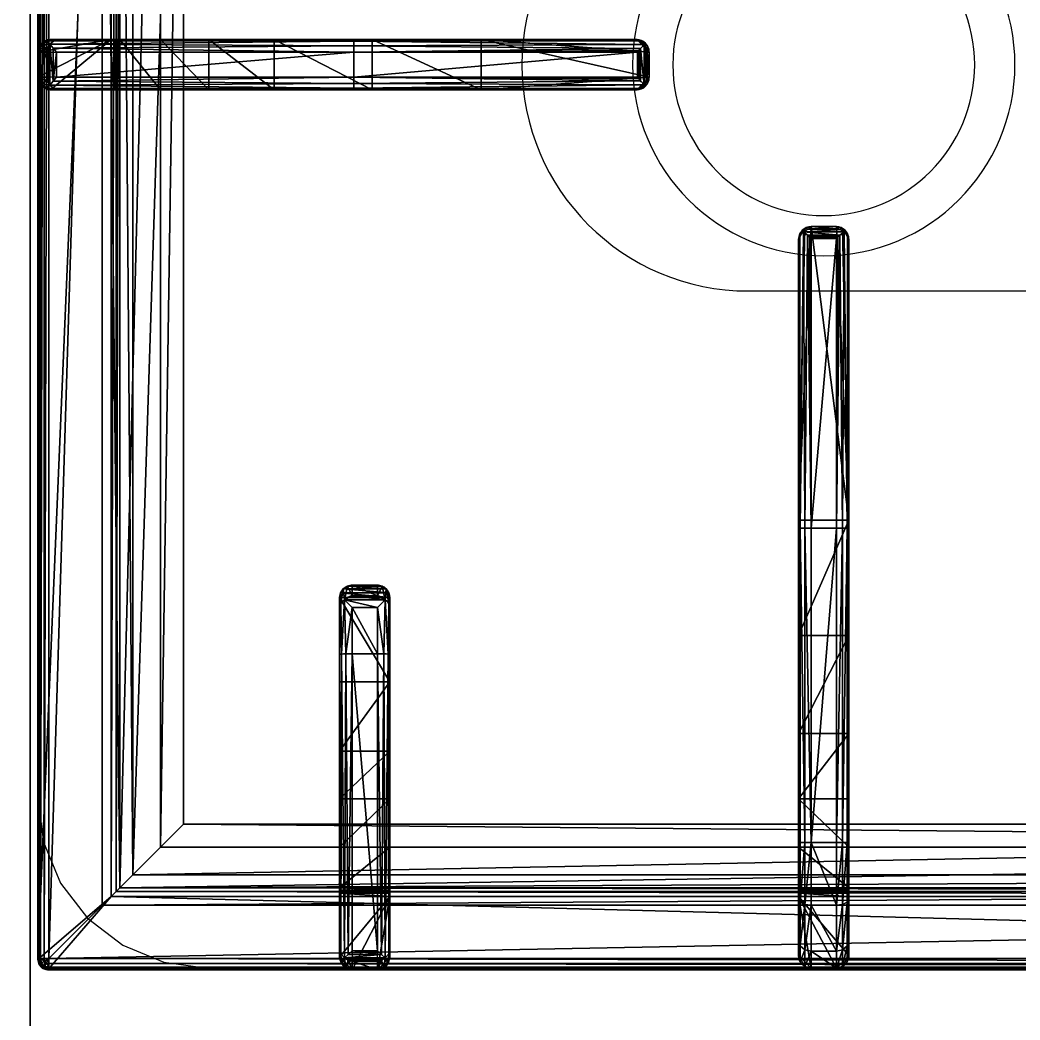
# Model space of a CAD drawing. Header units: millimetres. Extents: x 38967 to 51721, y 49836 to 53207.
# Drawn here: x 41740.43 to 41760.31, y 52537.84 to 52557.73 of the extents above; entities that cross this region are included whole.
import ezdxf

# ---------------------------------------------------------------- set-up
doc = ezdxf.new("R2010")
doc.units = ezdxf.units.MM
doc.header["$LTSCALE"] = 5
for name, color, linetype in [('200-EquipBlack-3d', 250, 'Continuous'), ('200-EquipInternal-2d', 252, 'Continuous'), ('200-EquipSteel-3d', 9, 'Continuous')]:
    doc.layers.add(name, color=color, linetype=linetype)

# ---------------------------------------------------------------- blocks, each defined once
blk = doc.blocks.new('ELECTROLUX-MC7-BODY1200X250')
at = {"layer": '200-EquipSteel-3d'}
for points in [[(0, -655, 650), (0, -102, 650), (1200, -102, 650), (1200, -655, 650)], [(0, -655, 650), (1200, -655, 650), (1200, -655, 900), (0, -655, 900)]]:
    blk.add_3dface(points, dxfattribs=at)
blk = doc.blocks.new('ELECTROLUX-MC-BURNER6')
at = {"layer": '200-EquipInternal-2d'}
for radius in [38, 30]:
    blk.add_circle((0, 0), radius, dxfattribs=at)
blk = doc.blocks.new('ELECTROLUX-MC-CRUSCOTTO1200')
at = {"layer": '200-EquipSteel-3d'}
for points in [[(0, -55.83, 654.41), (0, 0, 660.54), (1200, 0, 660.54), (1200, -55.83, 654.41)], [(0, 0, 660.54), (0, 0, 900), (1200, 0, 900), (1200, 0, 660.54)], [(0, 0, 900), (0, -62, 900), (1200, -62, 900), (1200, 0, 900)]]:
    blk.add_3dface(points, dxfattribs=at)
blk = doc.blocks.new('ELECTROLUX-MC7-TOPFYERBRURNERS6')
at = {"layer": '200-EquipInternal-2d'}
for p, q in [((420, -651.5), (420, -85.5)), ((422.81, -492.25), (445.31, -492.25)), ((445.31, -492.25), (445.31, -494.75)), ((445.31, -492.25), (507.76, -492.25)), ((507.76, -492.25), (564.89, -492.25)), ((564.89, -492.25), (565.31, -492.25)), ((420.31, -494.75), (420.31, -499.75)), ((445.31, -494.75), (420.31, -494.75)), ((445.31, -494.75), (445.31, -499.75)), ((507.81, -494.75), (445.31, -494.75)), ((507.81, -494.75), (507.81, -499.75)), ((565.46, -494.75), (507.81, -494.75)), ((565.46, -494.75), (565.46, -499.75)), ((567.27, -494.16), (567.27, -500.34)), ((567.36, -494.75), (567.36, -499.75)), ((567.81, -494.75), (567.36, -494.75)), ((567.81, -494.75), (567.81, -499.75)), ((420.31, -499.75), (445.31, -499.75)), ((445.31, -499.75), (507.81, -499.75)), ((445.31, -499.75), (445.31, -502.25)), ((507.81, -499.75), (565.46, -499.75)), ((567.36, -499.75), (567.81, -499.75)), ((445.31, -502.25), (422.81, -502.25)), ((507.76, -502.25), (445.31, -502.25)), ((564.89, -502.25), (507.76, -502.25)), ((565.31, -502.25), (564.89, -502.25)), ((597.5, -531.94), (597.5, -532.39)), ((602.5, -531.94), (597.5, -531.94)), ((602.5, -532.39), (597.5, -532.39)), ((602.5, -532.39), (602.5, -531.94)), ((595, -534.86), (595, -534.44)), ((595, -590.74), (595, -534.86)), ((597.5, -534.29), (597.5, -590.69)), ((602.5, -534.29), (597.5, -534.29)), ((602.5, -590.69), (602.5, -534.29)), ((605, -534.44), (605, -534.86)), ((605, -534.86), (605, -590.74)), ((482.76, -583.5), (422.47, -583.5)), ((491.91, -583.5), (482.76, -583.5)), ((491.91, -583.5), (494.04, -583.5)), ((420, -586), (420, -591)), ((420, -586), (420, -591)), ((422, -586), (422, -591)), ((422, -586), (482.81, -586)), ((482.81, -586), (482.81, -591)), ((482.81, -586), (492.02, -586)), ((492.02, -591), (492.02, -586)), ((496.48, -586), (494.37, -586)), ((494.37, -586), (494.37, -591)), ((496.48, -591), (496.48, -586)), ((597.5, -590.69), (597.5, -651.5)), ((602.5, -590.69), (597.5, -590.69)), ((602.5, -651.5), (602.5, -590.69)), ((482.81, -591), (422, -591)), ((492.02, -591), (482.81, -591)), ((494.37, -591), (496.48, -591)), ((595, -651.03), (595, -590.74)), ((605, -590.74), (605, -651.03)), ((422.47, -593.5), (482.76, -593.5)), ((482.76, -593.5), (491.91, -593.5)), ((494.04, -593.5), (491.91, -593.5)), ((602.5, -651.5), (597.5, -651.5)), ((422, -653.5), (778, -653.5)), ((602.5, -653.5), (597.5, -653.5)), ((602.5, -653.5), (597.5, -653.5))]:
    blk.add_line(p, q, dxfattribs=at)
blk.add_lwpolyline([(751.02, -112.48), (448.98, -112.48), (448.98, -624.52), (751.02, -624.52)], close=True, dxfattribs=at)
blk.add_lwpolyline([(645, -383.5), (645, -512.25, -1), (555, -512.25), (555, -383.5)], format="xyb", dxfattribs=at)
for centre, start, end in [((422.81, -494.75), 90, 180), ((422.81, -499.75), 180, 270)]:
    blk.add_arc(centre, 2.5, start, end, dxfattribs=at)
at = {"layer": '200-EquipInternal-2d', "extrusion": (0, 0, -1)}
for centre, major_axis, ratio, start_param, end_param in [((507.76, -494.75), (0, 2.5), 0.02182, 0, 1.570796), ((564.89, -494.75), (0, 2.5), 0.951091, 0, 0.914364), ((565.31, -494.75), (-2.5, 0), 0.99863, 1.570796, 3.141593), ((563.89, -494.75), (-3.47, 0), 0.720185, 2.903047, 3.141593), ((507.76, -499.75), (0, 2.5), 0.02182, 1.570796, 3.141593), ((565.31, -499.75), (2.5, 0), 0.99863, 0, 1.570796), ((563.89, -499.75), (3.47, 0), 0.720185, 0, 0.238546), ((564.89, -499.75), (0, 2.5), 0.951091, 2.227228, 3.141593), ((597.5, -534.44), (0, 2.5), 0.99863, -1.570796, 0), ((597.5, -534.86), (2.5, 0), 0.951091, 3.141593, 4.055957), ((602.5, -534.44), (0, 2.5), 0.99863, 0, 1.570796), ((602.5, -534.86), (2.5, 0), 0.951091, -0.914364, 0), ((422.47, -586), (0, 2.5), 0.948965, -0.895145, 0), ((482.76, -586), (0, 2.5), 0.02182, 0, 1.570796), ((491.91, -586), (0, 2.5), 0.84544, 0, 0.894481), ((491.91, -586), (2.5, 2.5), 0.02182, 0.872665, 1.54898), ((491.91, -586), (-1.92, 1.92), 0.8391, 1.592613, 2.268928), ((597.5, -590.74), (-2.5, 0), 0.02182, 0, 1.570796), ((602.5, -590.74), (-2.5, 0), 0.02182, 1.570796, 3.141593), ((422.47, -591), (0, 2.5), 0.948965, 3.141593, 4.036737), ((482.76, -591), (0, 2.5), 0.02182, 1.570796, 3.141593), ((491.91, -591), (0, 2.5), 0.84544, 2.247111, 3.141593), ((491.91, -591), (-2.5, 2.5), 0.02182, 1.592613, 2.268928), ((491.91, -591), (1.92, 1.92), 0.8391, 0.872665, 1.54898), ((422, -651.5), (1.42, 1.42), 0.997265, 2.357564, 3.925621), ((597.5, -651.03), (-2.5, 0), 0.948965, -0.895145, 0), ((602.5, -651.03), (-2.5, 0), 0.948965, 3.141593, 4.036737)]:
    blk.add_ellipse(centre, major_axis=major_axis, ratio=ratio, start_param=start_param, end_param=end_param, dxfattribs=at)
at = {"layer": '200-EquipInternal-2d'}
for points, knots in [([(566.78, -493.22), (566.69, -493.33), (566.59, -493.44), (566.41, -493.66), (566.32, -493.77), (566.13, -493.99), (566.03, -494.1), (565.85, -494.31), (565.75, -494.41), (565.63, -494.55), (565.59, -494.6), (565.54, -494.66), (565.52, -494.68), (565.5, -494.7), (565.49, -494.71), (565.47, -494.73), (565.47, -494.73), (565.47, -494.74), (565.46, -494.74), (565.46, -494.74), (565.46, -494.74), (565.46, -494.75), (565.46, -494.75), (565.46, -494.75), (565.46, -494.75), (565.46, -494.75), (565.46, -494.75), (565.46, -494.75)], [5.918781, 5.918781, 5.918781, 5.918781, 6.382244, 6.382244, 6.833826, 6.833826, 7.285407, 7.285407, 7.736989, 7.736989, 7.96278, 7.96278, 8.075675, 8.075675, 8.132123, 8.132123, 8.160346, 8.160346, 8.174458, 8.174458, 8.181514, 8.181514, 8.185042, 8.185042, 8.186806, 8.186806, 8.18857, 8.18857, 8.18857, 8.18857]), ([(567.27, -494.16), (567.24, -494.06), (567.2, -493.95), (567.06, -493.63), (566.93, -493.42), (566.78, -493.22)], [0.764042, 0.764042, 0.764042, 0.764042, 1.153889, 1.153889, 2.012527, 2.012527, 2.012527, 2.012527]), ([(565.46, -499.75), (565.46, -499.75), (565.46, -499.75), (565.46, -499.75), (565.46, -499.75), (565.46, -499.75), (565.46, -499.75), (565.46, -499.76), (565.46, -499.76), (565.46, -499.76), (565.47, -499.76), (565.47, -499.77), (565.47, -499.77), (565.49, -499.79), (565.5, -499.8), (565.52, -499.82), (565.54, -499.84), (565.59, -499.9), (565.63, -499.95), (565.75, -500.09), (565.85, -500.19), (566.03, -500.4), (566.13, -500.51), (566.32, -500.73), (566.41, -500.84), (566.59, -501.06), (566.69, -501.17), (566.78, -501.28)], [8.188054, 8.188054, 8.188054, 8.188054, 8.189818, 8.189818, 8.191582, 8.191582, 8.19511, 8.19511, 8.202166, 8.202166, 8.216278, 8.216278, 8.244501, 8.244501, 8.300949, 8.300949, 8.413844, 8.413844, 8.639635, 8.639635, 9.091217, 9.091217, 9.542798, 9.542798, 9.99438, 9.99438, 10.457843, 10.457843, 10.457843, 10.457843]), ([(566.78, -501.28), (566.93, -501.08), (567.06, -500.87), (567.2, -500.55), (567.24, -500.44), (567.27, -500.34)], [11.917214, 11.917214, 11.917214, 11.917214, 12.775852, 12.775852, 13.165698, 13.165698, 13.165698, 13.165698]), ([(597.5, -532.39), (597.36, -532.39), (597.21, -532.41), (596.91, -532.48), (596.75, -532.53), (596.38, -532.69), (596.17, -532.82), (595.97, -532.97)], [0, 0, 0, 0, 0.576945, 0.576945, 1.153889, 1.153889, 2.012527, 2.012527, 2.012527, 2.012527]), ([(595.97, -532.97), (596.08, -533.06), (596.19, -533.16), (596.41, -533.34), (596.52, -533.43), (596.74, -533.62), (596.85, -533.72), (597.06, -533.9), (597.16, -533.99), (597.3, -534.12), (597.34, -534.16), (597.41, -534.21), (597.43, -534.23), (597.45, -534.25), (597.46, -534.26), (597.48, -534.27), (597.48, -534.28), (597.49, -534.28), (597.49, -534.29), (597.49, -534.29), (597.49, -534.29), (597.5, -534.29), (597.5, -534.29), (597.5, -534.29), (597.5, -534.29), (597.5, -534.29), (597.5, -534.29), (597.5, -534.29)], [5.917739, 5.917739, 5.917739, 5.917739, 6.381174, 6.381174, 6.832619, 6.832619, 7.284064, 7.284064, 7.735508, 7.735508, 7.961231, 7.961231, 8.074092, 8.074092, 8.130523, 8.130523, 8.158738, 8.158738, 8.172846, 8.172846, 8.179899, 8.179899, 8.183426, 8.183426, 8.18519, 8.18519, 8.186953, 8.186953, 8.186953, 8.186953]), ([(604.03, -532.97), (603.83, -532.82), (603.62, -532.69), (603.25, -532.53), (603.09, -532.48), (602.79, -532.41), (602.64, -532.39), (602.5, -532.39)], [11.914788, 11.914788, 11.914788, 11.914788, 12.773425, 12.773425, 13.35037, 13.35037, 13.927314, 13.927314, 13.927314, 13.927314]), ([(602.5, -534.29), (602.5, -534.29), (602.5, -534.29), (602.5, -534.29), (602.5, -534.29), (602.5, -534.29), (602.5, -534.29), (602.51, -534.29), (602.51, -534.29), (602.51, -534.29), (602.51, -534.28), (602.52, -534.28), (602.52, -534.27), (602.54, -534.26), (602.55, -534.25), (602.57, -534.23), (602.59, -534.21), (602.66, -534.16), (602.7, -534.12), (602.84, -533.99), (602.94, -533.9), (603.15, -533.72), (603.26, -533.62), (603.48, -533.43), (603.59, -533.34), (603.81, -533.16), (603.92, -533.06), (604.03, -532.97)], [8.18747, 8.18747, 8.18747, 8.18747, 8.189233, 8.189233, 8.190997, 8.190997, 8.194524, 8.194524, 8.201577, 8.201577, 8.215685, 8.215685, 8.2439, 8.2439, 8.300331, 8.300331, 8.413192, 8.413192, 8.638915, 8.638915, 9.09036, 9.09036, 9.541804, 9.541804, 9.993249, 9.993249, 10.456684, 10.456684, 10.456684, 10.456684]), ([(420, -586), (420.01, -585.86), (420.03, -585.71), (420.09, -585.41), (420.14, -585.25), (420.31, -584.87), (420.45, -584.64), (420.62, -584.44)], [0, 0, 0, 0, 0.576945, 0.576945, 1.153889, 1.153889, 2.068716, 2.068716, 2.068716, 2.068716]), ([(420.62, -584.44), (420.79, -584.64), (420.99, -584.87), (421.33, -585.25), (421.47, -585.41), (421.74, -585.71), (421.87, -585.86), (422, -586)], [11.858599, 11.858599, 11.858599, 11.858599, 12.773425, 12.773425, 13.35037, 13.35037, 13.927314, 13.927314, 13.927314, 13.927314]), ([(494.04, -583.5), (494.19, -583.5), (494.35, -583.51), (494.66, -583.58), (494.82, -583.63), (495.12, -583.75), (495.26, -583.83), (495.53, -584.02), (495.65, -584.12), (495.87, -584.34), (495.97, -584.47), (496.15, -584.74), (496.23, -584.89), (496.35, -585.2), (496.4, -585.36), (496.46, -585.68), (496.48, -585.84), (496.48, -586)], [3.776921, 3.776921, 3.776921, 3.776921, 4.248957, 4.248957, 4.720993, 4.720993, 5.193029, 5.193029, 5.665065, 5.665065, 6.135831, 6.135831, 6.606596, 6.606596, 7.077361, 7.077361, 7.548126, 7.548126, 7.548126, 7.548126]), ([(420.62, -592.56), (420.45, -592.36), (420.31, -592.13), (420.14, -591.75), (420.09, -591.59), (420.03, -591.29), (420.01, -591.14), (420, -591)], [11.858599, 11.858599, 11.858599, 11.858599, 12.773425, 12.773425, 13.35037, 13.35037, 13.927314, 13.927314, 13.927314, 13.927314]), ([(422, -591), (421.87, -591.14), (421.74, -591.29), (421.47, -591.59), (421.33, -591.75), (420.99, -592.13), (420.79, -592.36), (420.62, -592.56)], [0, 0, 0, 0, 0.576945, 0.576945, 1.153889, 1.153889, 2.068716, 2.068716, 2.068716, 2.068716]), ([(496.48, -591), (496.48, -591.16), (496.46, -591.32), (496.4, -591.64), (496.35, -591.8), (496.23, -592.11), (496.15, -592.26), (495.97, -592.53), (495.87, -592.66), (495.65, -592.88), (495.53, -592.98), (495.26, -593.17), (495.12, -593.25), (494.82, -593.37), (494.66, -593.42), (494.35, -593.48), (494.19, -593.5), (494.04, -593.5)], [15.096253, 15.096253, 15.096253, 15.096253, 15.567018, 15.567018, 16.037783, 16.037783, 16.508548, 16.508548, 16.979314, 16.979314, 17.45135, 17.45135, 17.923386, 17.923386, 18.395422, 18.395422, 18.867458, 18.867458, 18.867458, 18.867458]), ([(597.5, -651.5), (597.36, -651.63), (597.21, -651.76), (596.91, -652.03), (596.75, -652.17), (596.37, -652.51), (596.14, -652.71), (595.94, -652.88)], [0, 0, 0, 0, 0.576945, 0.576945, 1.153889, 1.153889, 2.068716, 2.068716, 2.068716, 2.068716]), ([(604.06, -652.88), (603.86, -652.71), (603.63, -652.51), (603.25, -652.17), (603.09, -652.03), (602.79, -651.76), (602.64, -651.63), (602.5, -651.5)], [11.858599, 11.858599, 11.858599, 11.858599, 12.773425, 12.773425, 13.35037, 13.35037, 13.927314, 13.927314, 13.927314, 13.927314]), ([(595.94, -652.88), (596.14, -653.05), (596.37, -653.19), (596.75, -653.36), (596.91, -653.41), (597.21, -653.47), (597.36, -653.49), (597.5, -653.5)], [11.858599, 11.858599, 11.858599, 11.858599, 12.773425, 12.773425, 13.35037, 13.35037, 13.927314, 13.927314, 13.927314, 13.927314]), ([(602.5, -653.5), (602.64, -653.49), (602.79, -653.47), (603.09, -653.41), (603.25, -653.36), (603.63, -653.19), (603.86, -653.05), (604.06, -652.88)], [0, 0, 0, 0, 0.576945, 0.576945, 1.153889, 1.153889, 2.068716, 2.068716, 2.068716, 2.068716])]:
    blk.add_open_spline(points, degree=3, knots=knots, dxfattribs=at)
at = {"layer": '200-EquipSteel-3d'}
for points, invisible_edges in [([(400, -655, 900), (420.34, -619.74, 900), (420.34, -117.26, 900), (400, -80.5, 900)], 13), ([(421.49, -628.47, 900), (420.34, -619.74, 900), (400, -655, 900)], 10), ([(424.86, -636.62, 900), (421.49, -628.47, 900), (400, -655, 900)], 10), ([(430.23, -643.61, 900), (424.86, -636.62, 900), (400, -655, 900)], 10), ([(437.22, -648.98, 900), (430.23, -643.61, 900), (400, -655, 900)], 10), ([(445.37, -652.35, 900), (437.22, -648.98, 900), (400, -655, 900)], 10), ([(454.11, -653.5, 900), (445.37, -652.35, 900), (400, -655, 900)], 10), ([(800, -655, 900), (745.89, -653.5, 900), (454.11, -653.5, 900), (400, -655, 900)], 5)]:
    blk.add_3dface(points, dxfattribs=dict(at, invisible_edges=invisible_edges))
at = {"layer": '200-EquipBlack-3d'}
mesh = blk.add_polyface(dxfattribs=at)
corners = [(779.78, -85.71, 904.1), (780, -85.5, 900), (779.52, -84.72, 904.14), (779.73, -84.5, 900), (778, -83.5, 900), (778.78, -83.98, 904.14), (779, -83.77, 900), (777.79, -83.72, 904.1), (779.48, -85.71, 905.06), (779.29, -84.85, 905), (778.65, -85.21, 905.73), (778.76, -85.71, 905.75), (778.65, -84.21, 905), (777.79, -84.02, 905.06), (778.29, -84.85, 905.73), (777.79, -84.74, 905.75), (777.79, -85.71, 906), (422.21, -85.71, 906), (422.21, -84.74, 905.75), (422.21, -84.02, 905.06), (422.21, -83.72, 904.1), (422, -83.5, 900), (765.45, -638.95, 900), (422, -653.5, 900), (434.55, -638.95, 900), (765.45, -98.05, 900), (780, -651.5, 900), (434.55, -98.05, 900), (420, -85.5, 900), (421, -83.77, 900), (779.73, -652.5, 900), (779, -653.23, 900), (778, -653.5, 900), (420, -651.5, 900), (420.27, -652.5, 900), (421, -653.23, 900), (420.27, -84.5, 900), (421.22, -83.98, 904.14), (420.48, -84.72, 904.14), (420.22, -85.71, 904.1), (421.35, -84.21, 905), (421.71, -84.85, 905.73), (420.71, -84.85, 905), (420.52, -85.71, 905.06), (421.35, -85.21, 905.73), (421.24, -85.71, 905.75), (422.21, -651.29, 906), (421.24, -651.29, 905.75), (420.52, -651.29, 905.06), (420.22, -651.29, 904.1), (420.48, -652.28, 904.14), (421.22, -653.02, 904.14), (422.21, -653.28, 904.1), (420.71, -652.15, 905), (421.35, -651.79, 905.73), (421.35, -652.79, 905), (422.21, -652.98, 905.06), (421.71, -652.15, 905.73), (422.21, -652.26, 905.75), (435.55, -637.95, 899.73), (435.55, -99.05, 899.73), (436.28, -99.78, 899), (436.28, -637.22, 899), (438.88, -634.62, 902.5), (438.88, -102.38, 902.5), (436.31, -637.19, 905.06), (436.31, -99.81, 905.06), (432.81, -96.31, 906), (432.81, -640.69, 906), (448.98, -624.52, 885), (448.98, -112.48, 885), (444.36, -107.86, 885), (444.36, -629.14, 885), (777.79, -653.28, 904.1), (777.79, -652.98, 905.06), (777.79, -651.29, 906), (777.79, -652.26, 905.75), (763.72, -637.22, 899), (764.45, -637.95, 899.73), (764.45, -99.05, 899.73), (763.72, -99.78, 899), (767.19, -640.69, 906), (767.19, -96.31, 906), (778.78, -653.02, 904.14), (779.52, -652.28, 904.14), (779.78, -651.29, 904.1), (778.65, -652.79, 905), (778.29, -652.15, 905.73), (779.29, -652.15, 905), (779.48, -651.29, 905.06), (778.65, -651.79, 905.73), (778.76, -651.29, 905.75), (761.12, -634.62, 902.5), (751.02, -624.52, 885), (763.69, -637.19, 905.06), (755.64, -629.14, 885), (755.64, -107.86, 885), (751.02, -112.48, 885), (761.12, -102.38, 902.5), (763.69, -99.81, 905.06)]
mesh.append_faces([[corners[k] for k in face] for face in [(16, 10, 14), (17, 41, 44), (46, 54, 57), (75, 87, 90)]])
mesh.append_faces([[corners[k] for k in face] for face in [(4, 5, 6), (8, 10, 11), (16, 11, 10), (15, 16, 14), (7, 19, 13), (13, 18, 15), (28, 38, 36), (19, 41, 18), (17, 18, 41), (45, 17, 44), (39, 48, 43), (43, 47, 45), (23, 51, 35), (48, 54, 47), (46, 47, 54), (58, 46, 57), (52, 74, 56), (76, 56, 74), (26, 84, 30), (74, 87, 76), (85, 88, 84), (88, 87, 86), (75, 76, 87), (91, 75, 90), (85, 8, 89), (11, 89, 8)]], dxfattribs={"vtx0": -1})
mesh.append_faces([[corners[k] for k in face] for face in [(16, 15, 17), (22, 23, 24), (25, 26, 22), (27, 21, 25), (21, 28, 29), (6, 1, 4), (4, 25, 21), (24, 28, 27), (35, 33, 23), (26, 25, 1), (23, 22, 32), (17, 45, 46), (75, 81, 46), (81, 16, 82), (46, 67, 17), (17, 82, 16), (93, 72, 69), (72, 93, 95), (70, 71, 97), (97, 95, 93)]], dxfattribs={"vtx0": -1, "vtx1": -1})
mesh.append_faces([[corners[k] for k in face] for face in [(21, 27, 28), (4, 1, 25), (26, 32, 22), (24, 23, 33)]], dxfattribs={"vtx0": -1, "vtx1": -1, "vtx2": -1})
mesh.append_faces([[corners[k] for k in face] for face in [(17, 15, 18), (24, 33, 28), (46, 45, 47), (75, 58, 76), (16, 91, 11)]], dxfattribs={"vtx0": -1, "vtx2": -1})
mesh.append_faces([[corners[k] for k in face] for face in [(0, 1, 2), (5, 2, 6), (8, 0, 9), (5, 12, 2), (5, 7, 12), (12, 13, 14), (12, 14, 9), (2, 9, 0), (10, 9, 14), (19, 18, 13), (4, 21, 7), (30, 31, 26), (34, 33, 35), (20, 21, 37), (38, 37, 36), (19, 20, 40), (38, 42, 37), (38, 39, 42), (42, 43, 44), (42, 44, 40), (37, 40, 20), (41, 40, 44), (48, 47, 43), (28, 33, 39), (49, 33, 50), (51, 50, 35), (48, 49, 53), (51, 55, 50), (51, 52, 55), (55, 56, 57), (55, 57, 53), (50, 53, 49), (54, 53, 57), (24, 27, 59), (61, 62, 60), (63, 64, 65), (67, 68, 66), (69, 70, 63), (61, 71, 62), (73, 74, 52), (58, 56, 76), (32, 73, 23), (62, 77, 59), (22, 24, 78), (27, 25, 60), (80, 61, 79), (73, 32, 83), (84, 83, 30), (74, 73, 86), (88, 89, 90), (88, 86, 84), (83, 84, 86), (92, 93, 63), (68, 81, 65), (92, 63, 94), (72, 95, 62), (95, 96, 77), (98, 97, 92), (81, 82, 94), (98, 92, 99), (77, 80, 78), (25, 22, 79), (0, 8, 85), (91, 89, 11), (80, 96, 61), (70, 97, 64), (64, 98, 66), (82, 67, 99), (1, 0, 26)]], dxfattribs={"vtx1": -1})
mesh.append_faces([[corners[k] for k in face] for face in [(31, 32, 26), (75, 46, 58), (75, 16, 81), (81, 68, 46), (68, 67, 46), (67, 82, 17), (70, 69, 71), (72, 71, 69), (71, 96, 97), (96, 95, 97), (16, 75, 91)]], dxfattribs={"vtx1": -1, "vtx2": -1})
mesh.append_faces([[corners[k] for k in face] for face in [(1, 3, 2), (4, 7, 5), (2, 3, 6), (8, 9, 10), (7, 13, 12), (12, 9, 2), (13, 15, 14), (7, 20, 19), (21, 20, 7), (6, 3, 1), (28, 36, 29), (21, 29, 37), (28, 39, 38), (37, 29, 36), (19, 40, 41), (39, 43, 42), (42, 40, 37), (43, 45, 44), (39, 49, 48), (33, 49, 39), (33, 34, 50), (23, 52, 51), (50, 34, 35), (48, 53, 54), (52, 56, 55), (55, 53, 50), (56, 58, 57), (27, 60, 59), (62, 59, 60), (64, 66, 65), (68, 65, 66), (70, 64, 63), (71, 72, 62), (73, 52, 23), (77, 78, 59), (24, 59, 78), (25, 79, 60), (61, 60, 79), (32, 31, 83), (26, 85, 84), (83, 31, 30), (74, 86, 87), (73, 83, 86), (85, 89, 88), (88, 90, 87), (89, 91, 90), (93, 69, 63), (81, 94, 65), (63, 65, 94), (95, 77, 62), (96, 80, 77), (97, 93, 92), (82, 99, 94), (92, 94, 99), (80, 79, 78), (22, 78, 79), (96, 71, 61), (97, 98, 64), (98, 99, 66), (67, 66, 99), (0, 85, 26)]], dxfattribs={"vtx2": -1})
mesh = blk.add_polyface(dxfattribs=at)
corners = [(567.34, -494.45, 930.72), (567.81, -494.75, 922), (567.27, -494.16, 931.11), (567.36, -494.6, 930.62), (567.36, -494.75, 930.59), (567.48, -493.5, 922), (566.78, -493.22, 931.91), (565.31, -492.25, 922), (565.94, -492.51, 931.06), (566.56, -492.58, 922), (564.89, -492.25, 930.01), (507.79, -492.58, 933.75), (507.76, -492.25, 932.5), (507.81, -493.5, 934.67), (566.08, -494.04, 932.35), (565.46, -494.74, 932.48), (507.81, -494.75, 935), (565.48, -494.72, 932.48), (565.52, -494.68, 932.48), (565.58, -494.6, 932.47), (565.74, -494.43, 932.45), (509.4, -492.25, 922), (466.99, -492.25, 904.45), (422.81, -492.25, 910), (486.45, -492.25, 917.44), (453.98, -492.25, 885), (436.28, -492.25, 899), (444.36, -492.25, 885), (435.83, -492.25, 899.53), (435.23, -492.25, 899.88), (434.55, -492.25, 900), (422.81, -492.25, 900), (425.83, -492.25, 921.25), (434.06, -492.25, 929.49), (445.31, -492.25, 932.5), (567.48, -501, 922), (509.4, -502.25, 922), (567.81, -499.75, 922), (566.56, -501.92, 922), (565.31, -502.25, 922), (445.31, -494.75, 935), (445.31, -493.5, 934.67), (432.81, -494.75, 931.65), (432.98, -493.5, 931.36), (423.66, -494.75, 922.5), (433.44, -492.58, 930.57), (445.31, -492.58, 933.75), (424.75, -492.58, 921.87), (423.95, -493.5, 922.33), (421.56, -492.58, 910), (420.31, -494.75, 910), (420.65, -493.5, 910), (421.56, -492.58, 900), (420.31, -494.75, 900), (420.65, -493.5, 900), (445.31, -499.75, 935), (507.81, -499.75, 935), (432.81, -499.75, 931.65), (423.66, -499.75, 922.5), (420.31, -499.75, 910), (420.31, -499.75, 900), (434.55, -502.25, 900), (422.81, -502.25, 900), (421.56, -501.92, 900), (420.65, -501, 900), (564.89, -502.25, 930.01), (566.78, -501.28, 931.91), (567.27, -500.34, 931.11), (567.36, -499.75, 930.59), (567.36, -499.9, 930.62), (567.34, -500.05, 930.72), (565.94, -501.99, 931.06), (507.76, -502.25, 932.5), (486.45, -502.25, 917.44), (445.31, -502.25, 932.5), (434.06, -502.25, 929.49), (425.83, -502.25, 921.25), (422.81, -502.25, 910), (466.99, -502.25, 904.45), (435.23, -502.25, 899.88), (435.83, -502.25, 899.53), (444.36, -502.25, 885), (453.98, -502.25, 885), (436.28, -502.25, 899), (507.79, -501.92, 933.75), (566.08, -500.46, 932.35), (507.81, -501, 934.67), (565.74, -500.07, 932.45), (565.58, -499.9, 932.47), (565.52, -499.82, 932.48), (565.48, -499.78, 932.48), (565.46, -499.75, 932.48), (420.65, -501, 910), (423.95, -501, 922.33), (424.75, -501.92, 921.87), (421.56, -501.92, 910), (433.44, -501.92, 930.57), (432.98, -501, 931.36), (445.31, -501.92, 933.75), (445.31, -501, 934.67)]
mesh.append_faces([[corners[k] for k in face] for face in [(2, 5, 6), (8, 6, 9), (9, 6, 5), (8, 11, 6), (6, 13, 14), (35, 66, 38), (66, 35, 67), (66, 71, 38), (85, 86, 66), (66, 84, 71)]])
mesh.append_faces([[corners[k] for k in face] for face in [(7, 8, 9), (11, 13, 6), (42, 41, 43), (45, 48, 43), (32, 49, 47), (50, 48, 51), (51, 47, 49), (40, 13, 41), (41, 11, 46), (53, 51, 54), (54, 49, 52), (55, 42, 57), (50, 58, 44), (44, 57, 42), (37, 67, 35), (86, 84, 66), (58, 92, 93), (94, 97, 93), (75, 98, 96), (55, 97, 99), (99, 96, 98), (59, 64, 92), (62, 95, 63), (63, 92, 64), (86, 55, 99), (67, 6, 66), (14, 66, 6), (21, 73, 24), (82, 22, 78), (78, 24, 73)]], dxfattribs={"vtx0": -1})
mesh.append_faces([[corners[k] for k in face] for face in [(10, 21, 12), (22, 23, 24), (25, 26, 22), (24, 12, 21), (7, 5, 21), (35, 36, 37), (23, 49, 32), (34, 46, 12), (13, 11, 41), (54, 31, 53), (62, 60, 61), (36, 72, 73), (77, 73, 76), (83, 78, 80), (74, 98, 75), (4, 0, 68), (1, 4, 37)]], dxfattribs={"vtx0": -1, "vtx1": -1})
mesh.append_faces([[corners[k] for k in face] for face in [(15, 17, 16), (17, 18, 16), (18, 19, 16), (23, 22, 30), (31, 61, 53), (77, 61, 78), (88, 89, 56), (89, 90, 56), (90, 91, 56), (16, 56, 15), (56, 91, 15), (18, 89, 19), (89, 18, 90), (15, 90, 17), (90, 15, 91), (17, 90, 18), (89, 88, 19), (70, 68, 0)]], dxfattribs={"vtx0": -1, "vtx1": -1, "vtx2": -1})
mesh.append_faces([[corners[k] for k in face] for face in [(12, 11, 8), (16, 14, 13), (21, 1, 37), (34, 45, 46), (12, 46, 11), (23, 52, 49), (77, 78, 73), (72, 71, 84), (77, 94, 95), (72, 84, 98), (84, 86, 99)]], dxfattribs={"vtx0": -1, "vtx2": -1})
mesh.append_faces([[corners[k] for k in face] for face in [(0, 1, 2), (0, 3, 1), (10, 12, 8), (20, 14, 16), (7, 21, 10), (31, 23, 30), (9, 5, 7), (38, 39, 35), (40, 41, 42), (42, 43, 44), (45, 33, 47), (45, 43, 46), (32, 47, 33), (48, 44, 43), (41, 46, 43), (31, 52, 23), (51, 49, 54), (40, 55, 16), (40, 42, 55), (58, 57, 44), (50, 53, 59), (30, 61, 31), (63, 64, 62), (39, 38, 65), (70, 67, 37), (71, 65, 38), (39, 65, 36), (62, 61, 77), (81, 82, 83), (65, 71, 72), (87, 88, 56), (59, 92, 58), (58, 93, 57), (94, 76, 96), (94, 93, 95), (75, 96, 76), (97, 57, 93), (92, 95, 93), (60, 64, 59), (95, 92, 63), (98, 84, 99), (2, 6, 67), (20, 87, 14), (20, 19, 87), (85, 66, 14), (3, 0, 4), (2, 67, 0), (69, 68, 70), (36, 73, 21), (22, 24, 78), (81, 27, 82), (83, 26, 81), (26, 83, 28), (61, 30, 79), (29, 28, 79)]], dxfattribs={"vtx1": -1})
mesh.append_faces([[corners[k] for k in face] for face in [(3, 4, 1), (26, 28, 22), (28, 29, 22), (29, 30, 22), (23, 32, 24), (32, 33, 24), (33, 34, 24), (34, 12, 24), (5, 1, 21), (39, 36, 35), (36, 21, 37), (40, 16, 13), (55, 56, 16), (64, 60, 62), (60, 53, 61), (68, 69, 37), (65, 72, 36), (72, 74, 73), (74, 75, 73), (75, 76, 73), (61, 79, 78), (79, 80, 78), (82, 78, 83), (86, 85, 56), (62, 77, 95), (56, 55, 86), (74, 72, 98), (88, 87, 19), (67, 70, 0), (4, 68, 37)]], dxfattribs={"vtx1": -1, "vtx2": -1})
mesh.append_faces([[corners[k] for k in face] for face in [(1, 5, 2), (7, 10, 8), (19, 20, 16), (25, 27, 26), (34, 33, 45), (45, 47, 48), (50, 44, 48), (51, 48, 47), (53, 50, 51), (50, 59, 58), (53, 60, 59), (54, 52, 31), (69, 70, 37), (85, 87, 56), (77, 76, 94), (94, 96, 97), (55, 57, 97), (99, 97, 96), (87, 85, 14), (82, 25, 22), (27, 25, 82), (26, 27, 81), (83, 80, 28), (30, 29, 79), (28, 80, 79)]], dxfattribs={"vtx2": -1})
mesh = blk.add_polyface(dxfattribs=at)
corners = [(595, -649.29, 932.5), (595, -651, 900), (595.25, -650.32, 933.58), (596.25, -653.16, 900), (595.94, -651.14, 934.45), (595.33, -652.25, 900), (596.7, -651.6, 933.81), (597.5, -651.77, 933.1), (597.5, -653.5, 900), (602.5, -651.77, 933.1), (602.5, -653.5, 900), (595, -638.95, 900), (605, -638.95, 900), (605, -651, 900), (604.67, -652.25, 900), (603.75, -653.16, 900), (595, -590.74, 932.5), (595, -587.05, 917.44), (595, -565.35, 922), (595, -534.44, 922), (595, -534.86, 930.01), (595, -606.51, 904.45), (595, -619.52, 885), (595, -637.22, 899), (595, -629.14, 885), (595, -637.67, 899.53), (595, -638.27, 899.88), (596.72, -532.55, 931.28), (596.25, -532.27, 922), (595.97, -532.97, 931.91), (597.5, -532.39, 930.59), (597.5, -531.94, 922), (595.33, -533.19, 922), (595.26, -533.81, 931.06), (595.33, -590.71, 933.75), (596.25, -590.69, 934.67), (596.79, -533.67, 932.35), (597.49, -534.29, 932.48), (597.5, -590.69, 935), (597.47, -534.26, 932.48), (597.43, -534.23, 932.48), (597.35, -534.16, 932.47), (597.18, -534.01, 932.45), (602.5, -531.94, 922), (605, -565.35, 922), (605, -534.44, 922), (604.67, -533.19, 922), (603.75, -532.27, 922), (596.7, -650.48, 934.87), (597.5, -649.77, 935), (602.5, -532.39, 930.59), (604.03, -532.97, 931.91), (603.21, -533.67, 932.35), (602.65, -534.16, 932.47), (602.57, -534.23, 932.48), (602.53, -534.27, 932.48), (602.5, -534.29, 932.48), (602.82, -534.01, 932.45), (603.28, -532.55, 931.28), (602.5, -590.69, 935), (602.5, -649.77, 935), (603.3, -651.6, 933.81), (604.06, -651.14, 934.45), (603.3, -650.48, 934.87), (604.75, -650.32, 933.58), (605, -649.29, 932.5), (604.67, -590.71, 933.75), (605, -590.74, 932.5), (603.75, -590.69, 934.67), (605, -606.51, 904.45), (605, -587.05, 917.44), (605, -638.27, 899.88), (605, -637.67, 899.53), (605, -629.14, 885), (605, -619.52, 885), (605, -637.22, 899), (605, -534.86, 930.01), (604.74, -533.81, 931.06)]
mesh.append_faces([[corners[k] for k in face] for face in [(3, 4, 5), (4, 3, 6), (7, 6, 8), (8, 6, 3), (4, 2, 5), (27, 28, 29), (30, 31, 27), (31, 28, 27), (28, 32, 29), (29, 32, 33), (33, 34, 29), (29, 35, 36), (48, 35, 4), (49, 38, 48), (4, 34, 2), (61, 15, 62), (9, 10, 61), (10, 15, 61), (15, 14, 62), (62, 14, 64), (64, 66, 62), (62, 68, 63), (60, 63, 59), (47, 51, 46), (51, 47, 58), (50, 58, 43), (43, 58, 47), (51, 77, 46), (52, 68, 51), (51, 66, 77)]])
mesh.append_faces([[corners[k] for k in face] for face in [(19, 33, 32), (34, 35, 29), (38, 35, 48), (35, 34, 4), (60, 48, 63), (13, 64, 14), (66, 68, 62), (68, 66, 51), (18, 70, 17), (74, 21, 69), (69, 17, 70)]], dxfattribs={"vtx0": -1})
mesh.append_faces([[corners[k] for k in face] for face in [(3, 1, 8), (13, 10, 12), (16, 17, 0), (17, 16, 18), (20, 18, 16), (22, 23, 21), (43, 44, 31), (44, 43, 45), (47, 45, 43), (41, 53, 42), (65, 70, 67)]], dxfattribs={"vtx0": -1, "vtx1": -1})
mesh.append_faces([[corners[k] for k in face] for face in [(12, 8, 1), (11, 0, 21), (37, 39, 38), (39, 40, 38), (40, 41, 38), (53, 41, 54), (39, 55, 40), (56, 55, 37), (37, 55, 39), (55, 54, 40), (40, 54, 41), (37, 38, 56), (38, 59, 56), (65, 12, 69), (53, 54, 59), (54, 55, 59), (55, 56, 59)]], dxfattribs={"vtx0": -1, "vtx1": -1, "vtx2": -1})
mesh.append_faces([[corners[k] for k in face] for face in [(16, 34, 33), (38, 36, 35), (16, 2, 34), (67, 66, 64), (65, 69, 70), (69, 72, 75), (67, 77, 66)]], dxfattribs={"vtx0": -1, "vtx2": -1})
mesh.append_faces([[corners[k] for k in face] for face in [(0, 1, 2), (5, 2, 1), (7, 8, 9), (11, 12, 1), (14, 15, 13), (1, 0, 11), (19, 18, 20), (20, 33, 19), (20, 16, 33), (42, 36, 38), (32, 28, 19), (46, 45, 47), (0, 2, 16), (30, 27, 50), (29, 51, 27), (51, 29, 52), (57, 52, 42), (58, 50, 27), (6, 61, 4), (6, 7, 61), (4, 62, 48), (49, 48, 60), (65, 64, 13), (65, 67, 64), (13, 12, 65), (73, 74, 75), (45, 76, 44), (45, 46, 76), (77, 76, 46), (76, 77, 67), (57, 53, 59), (31, 30, 43), (44, 70, 18), (21, 17, 69), (74, 73, 22), (73, 75, 24), (23, 75, 25), (12, 11, 71), (26, 25, 71)]], dxfattribs={"vtx1": -1})
mesh.append_faces([[corners[k] for k in face] for face in [(15, 10, 13), (10, 8, 12), (17, 21, 0), (23, 25, 21), (25, 26, 21), (26, 11, 21), (28, 31, 19), (44, 18, 31), (18, 19, 31), (38, 49, 59), (12, 71, 69), (71, 72, 69), (74, 69, 75), (70, 44, 67), (76, 67, 44), (68, 52, 59)]], dxfattribs={"vtx1": -1, "vtx2": -1})
mesh.append_faces([[corners[k] for k in face] for face in [(8, 10, 9), (3, 5, 1), (22, 24, 23), (41, 42, 38), (29, 36, 52), (53, 57, 42), (51, 58, 27), (52, 36, 42), (49, 60, 59), (7, 9, 61), (61, 62, 4), (62, 63, 48), (59, 63, 68), (52, 57, 59), (30, 50, 43), (74, 22, 21), (73, 24, 22), (75, 23, 24), (75, 72, 25), (11, 26, 71), (25, 72, 71)]], dxfattribs={"vtx2": -1})
mesh = blk.add_polyface(dxfattribs=at)
corners = [(492.02, -586, 934.6), (493.56, -592.56, 933.98), (493.56, -584.43, 933.98), (492.02, -591, 934.6), (494.37, -591, 932.53), (494.37, -586, 932.53), (496.29, -585.04, 920.55), (496.48, -586, 920.59), (495.76, -584.23, 920.43), (492.82, -583.75, 933.14), (494.04, -583.5, 920), (491.91, -583.5, 932.1), (494.97, -583.69, 920.24), (496.48, -591, 920.59), (496.29, -591.96, 920.55), (492.82, -593.25, 933.14), (495.76, -592.77, 920.43), (494.97, -593.31, 920.24), (494.04, -593.5, 920), (491.91, -593.5, 932.1), (482.76, -583.5, 932.5), (477.27, -583.5, 912.68), (424.21, -583.5, 932.5), (453.98, -583.5, 885), (436.28, -583.5, 899), (463.49, -583.5, 900.63), (444.36, -583.5, 885), (435.83, -583.5, 899.53), (435.23, -583.5, 899.88), (422.5, -583.5, 900), (434.55, -583.5, 900), (477.27, -593.5, 912.68), (453.98, -593.5, 885), (463.49, -593.5, 900.63), (482.76, -593.5, 932.5), (422.5, -593.5, 900), (434.55, -593.5, 900), (424.21, -593.5, 932.5), (435.23, -593.5, 899.88), (435.83, -593.5, 899.53), (444.36, -593.5, 885), (436.28, -593.5, 899), (421.73, -591, 933.1), (420, -591, 900), (421.9, -591.8, 933.81), (421.25, -593.16, 900), (422.36, -592.56, 934.45), (420.34, -592.25, 900), (423.18, -593.25, 933.58), (420, -586, 900), (421.73, -586, 933.1), (420.34, -584.75, 900), (421.25, -583.83, 900), (482.81, -592.25, 934.67), (482.81, -591, 935), (482.79, -593.16, 933.75), (423.02, -591.8, 934.87), (423.73, -591, 935), (482.81, -586, 935), (423.73, -586, 935), (422.36, -584.44, 934.45), (423.02, -585.2, 934.87), (421.9, -585.2, 933.81), (423.18, -583.75, 933.58), (482.79, -583.83, 933.75), (482.81, -584.75, 934.67)]
mesh.append_faces([[corners[k] for k in face] for face in [(5, 6, 2), (5, 7, 6), (6, 8, 2), (13, 4, 14), (16, 14, 1), (1, 14, 4), (42, 43, 44), (45, 46, 47), (46, 45, 48), (46, 44, 47), (44, 43, 47), (1, 55, 15), (48, 55, 46), (46, 53, 56), (57, 56, 54), (50, 62, 49), (49, 62, 51), (63, 52, 60), (52, 51, 60), (60, 51, 62), (61, 65, 60), (59, 58, 61), (60, 64, 63), (9, 64, 2)]])
mesh.append_faces([[corners[k] for k in face] for face in [(0, 1, 2), (15, 16, 1), (16, 15, 17), (19, 17, 15), (32, 25, 33), (35, 48, 45), (35, 30, 36), (3, 53, 1), (53, 55, 1), (55, 53, 46), (58, 65, 61), (65, 64, 60), (64, 65, 2), (65, 0, 2)]], dxfattribs={"vtx0": -1})
mesh.append_faces([[corners[k] for k in face] for face in [(20, 21, 22), (23, 24, 25), (25, 22, 21), (30, 22, 28), (12, 17, 10), (17, 12, 16), (6, 14, 8), (8, 16, 12), (18, 34, 31), (37, 31, 34), (51, 29, 49), (49, 30, 43)]], dxfattribs={"vtx0": -1, "vtx1": -1})
mesh.append_faces([[corners[k] for k in face] for face in [(25, 28, 22), (37, 38, 33), (35, 43, 30)]], dxfattribs={"vtx0": -1, "vtx1": -1, "vtx2": -1})
mesh.append_faces([[corners[k] for k in face] for face in [(37, 33, 31), (33, 39, 41), (34, 15, 55), (34, 55, 48), (58, 54, 3), (54, 58, 59), (20, 63, 64), (20, 64, 9)]], dxfattribs={"vtx0": -1, "vtx2": -1})
mesh.append_faces([[corners[k] for k in face] for face in [(1, 4, 2), (2, 8, 9), (10, 11, 12), (12, 9, 8), (4, 13, 5), (18, 17, 19), (11, 10, 20), (29, 22, 30), (7, 13, 6), (10, 18, 21), (25, 21, 33), (19, 34, 18), (35, 36, 37), (40, 32, 41), (37, 48, 35), (43, 42, 49), (45, 47, 35), (19, 15, 34), (37, 34, 48), (0, 58, 3), (57, 54, 59), (42, 44, 50), (46, 60, 44), (60, 46, 61), (59, 61, 57), (62, 50, 44), (22, 29, 63), (22, 63, 20), (11, 20, 9), (26, 23, 40), (24, 26, 41), (36, 30, 38), (24, 41, 27), (39, 38, 27)]], dxfattribs={"vtx1": -1})
mesh.append_faces([[corners[k] for k in face] for face in [(10, 21, 20), (24, 27, 25), (27, 28, 25), (13, 14, 6), (14, 16, 8), (36, 38, 37), (38, 39, 33), (32, 33, 41), (47, 43, 35), (29, 30, 49), (3, 54, 53), (58, 0, 65)]], dxfattribs={"vtx1": -1, "vtx2": -1})
mesh.append_faces([[corners[k] for k in face] for face in [(0, 3, 1), (4, 5, 2), (11, 9, 12), (13, 7, 5), (23, 26, 24), (17, 18, 10), (18, 31, 21), (32, 23, 25), (21, 31, 33), (42, 50, 49), (51, 52, 29), (54, 56, 53), (46, 56, 61), (60, 62, 44), (61, 56, 57), (29, 52, 63), (23, 32, 40), (26, 40, 41), (30, 28, 38), (41, 39, 27), (38, 28, 27)]], dxfattribs={"vtx2": -1})
blk = doc.blocks.new('E7GCGL6C00')
for name, p in [('ELECTROLUX-MC7-BODY1200X250', (0, 0)), ('ELECTROLUX-MC7-TOPFYERBRURNERS6', (0, 0)), ('ELECTROLUX-MC-BURNER6', (600, -497.25)), ('ELECTROLUX-MC-CRUSCOTTO1200', (0, -655))]:
    blk.add_blockref(name, p)

msp = doc.modelspace()

# ---------------------------------------------------------------- block references
at = {"xscale": -0.1000000000058208, "yscale": 0.09999999999854481, "zscale": 0.09999999999999964, "rotation": 270}
msp.add_blockref('E7GCGL6C00', (41806.137, 52496.844), dxfattribs=at)

doc.saveas('drawing.dxf')
